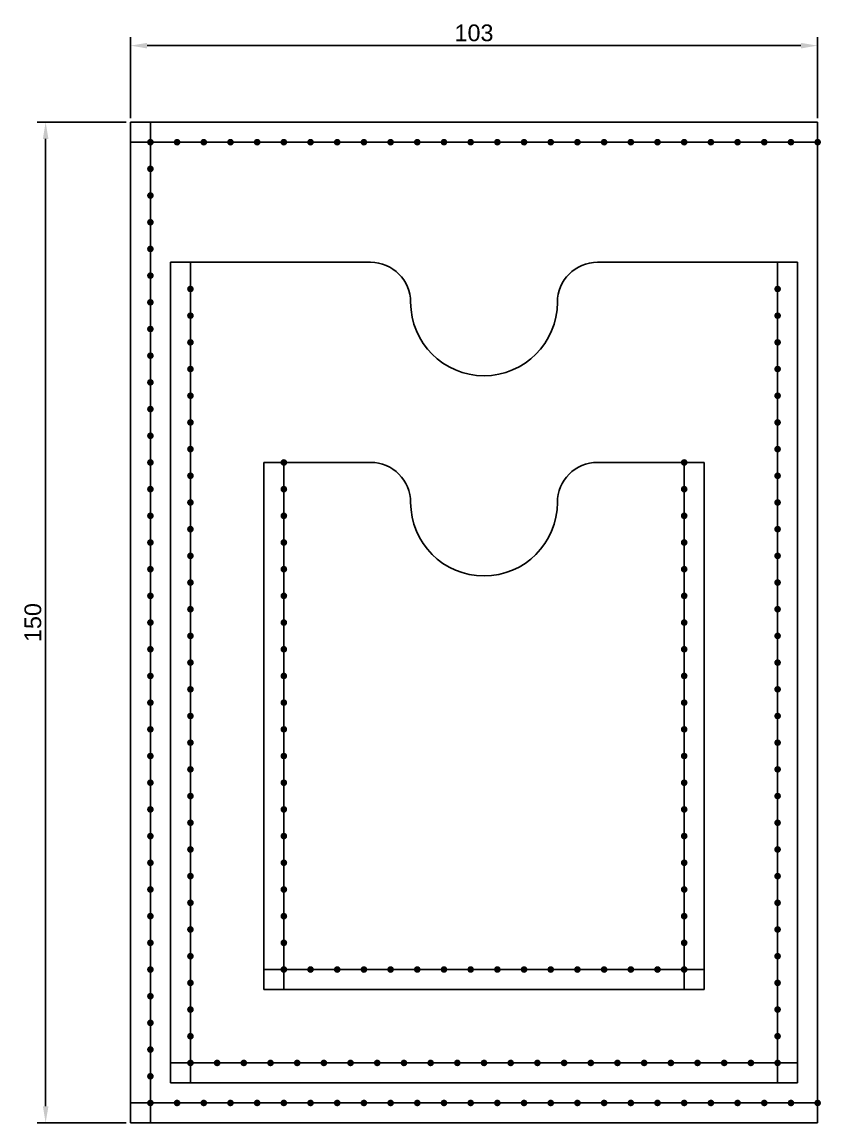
# Model space of a CAD drawing. Header units: millimetres. Extents: x 1335 to 6986, y 304 to 1543.
# Drawn here: x 1372 to 1491.8, y 789 to 954 of the extents above; entities that cross this region are included whole.
import ezdxf

# ---------------------------------------------------------------- set-up
doc = ezdxf.new("R2010")
doc.units = ezdxf.units.MM
doc.styles.get("Standard").update_dxf_attribs({"font": 'arial.ttf'})
doc.dimstyles.new('ISO-25', dxfattribs={"dimtxt": 2.5, "dimasz": 2.5, "dimexe": 1.25, "dimexo": 0.625, "dimtad": 1, "dimtxsty": 'Standard', "dimcen": 2.5, "dimadec": 0, "dimazin": 0, "dimtfac": 1, "dimtmove": 0, "dimatfit": 3, "dimfxl": 1, "dimarcsym": 0})

# ---------------------------------------------------------------- blocks, each defined once
blk = doc.blocks.new('*D32')
at = {"color": 0, "lineweight": -2, "transparency": 16777216}
for p, q in [((1387.65, 939.04), (1374.32, 939.04)), ((1375.57, 791.54), (1375.57, 936.54)), ((1387.65, 789.04), (1374.32, 789.04))]:
    blk.add_line(p, q, dxfattribs=at)
at = {"color": 0, "transparency": 16777216}
for points in [[(1375.16, 936.54), (1375.99, 936.54), (1375.57, 939.04)], [(1375.16, 791.54), (1375.99, 791.54), (1375.57, 789.04)]]:
    blk.add_solid(points, dxfattribs=at)
at = {"layer": 'Defpoints', "color": 0, "transparency": 16777216}
for p in [(1375.57, 939.04), (1388.27, 939.04), (1388.27, 789.04)]:
    blk.add_point(p, dxfattribs=at)
at = {"color": 0, "transparency": 16777216, "insert": (1373.67, 864.04), "char_height": 2.5, "attachment_point": 5, "rotation": 90}
blk.add_mtext('150', dxfattribs=at)
blk = doc.blocks.new('*D33')
at = {"color": 0, "lineweight": -2, "transparency": 16777216}
for p, q in [((1388.27, 939.66), (1388.27, 951.76)), ((1390.77, 950.51), (1488.77, 950.51)), ((1491.27, 939.66), (1491.27, 951.76))]:
    blk.add_line(p, q, dxfattribs=at)
at = {"color": 0, "transparency": 16777216}
for points in [[(1390.77, 950.92), (1390.77, 950.09), (1388.27, 950.51)], [(1488.77, 950.92), (1488.77, 950.09), (1491.27, 950.51)]]:
    blk.add_solid(points, dxfattribs=at)
at = {"layer": 'Defpoints', "color": 0, "transparency": 16777216}
for p in [(1491.27, 950.51), (1388.27, 939.04), (1491.27, 939.04)]:
    blk.add_point(p, dxfattribs=at)
at = {"color": 0, "transparency": 16777216, "insert": (1439.77, 952.41), "char_height": 2.5, "attachment_point": 5}
blk.add_mtext('103', dxfattribs=at)

msp = doc.modelspace()

# ---------------------------------------------------------------- hatches: boundary and pattern name
h = msp.add_hatch(color=256)
h.dxf.hatch_style = 1
h.paths.add_polyline_path([(1391.771, 936.037, 1), (1390.771, 936.037, 1)])
h = msp.add_hatch(color=256)
h.dxf.hatch_style = 1
h.paths.add_polyline_path([(1395.771, 936.037, 1), (1394.771, 936.037, 1)])
h = msp.add_hatch(color=256)
h.dxf.hatch_style = 1
h.paths.add_polyline_path([(1399.771, 936.037, 1), (1398.771, 936.037, 1)])
h = msp.add_hatch(color=256)
h.dxf.hatch_style = 1
h.paths.add_polyline_path([(1403.771, 936.037, 1), (1402.771, 936.037, 1)])
h = msp.add_hatch(color=256)
h.dxf.hatch_style = 1
h.paths.add_polyline_path([(1407.771, 936.037, 1), (1406.771, 936.037, 1)])
h = msp.add_hatch(color=256)
h.dxf.hatch_style = 1
h.paths.add_polyline_path([(1411.771, 936.037, 1), (1410.771, 936.037, 1)])
h = msp.add_hatch(color=256)
h.dxf.hatch_style = 1
h.paths.add_polyline_path([(1415.771, 936.037, 1), (1414.771, 936.037, 1)])
h = msp.add_hatch(color=256)
h.dxf.hatch_style = 1
h.paths.add_polyline_path([(1419.771, 936.037, 1), (1418.771, 936.037, 1)])
h = msp.add_hatch(color=256)
h.dxf.hatch_style = 1
h.paths.add_polyline_path([(1423.771, 936.037, 1), (1422.771, 936.037, 1)])
h = msp.add_hatch(color=256)
h.dxf.hatch_style = 1
h.paths.add_polyline_path([(1427.771, 936.037, 1), (1426.771, 936.037, 1)])
h = msp.add_hatch(color=256)
h.dxf.hatch_style = 1
h.paths.add_polyline_path([(1431.771, 936.037, 1), (1430.771, 936.037, 1)])
h = msp.add_hatch(color=256)
h.dxf.hatch_style = 1
h.paths.add_polyline_path([(1435.771, 936.037, 1), (1434.771, 936.037, 1)])
h = msp.add_hatch(color=256)
h.dxf.hatch_style = 1
h.paths.add_polyline_path([(1439.771, 936.037, 1), (1438.771, 936.037, 1)])
h = msp.add_hatch(color=256)
h.dxf.hatch_style = 1
h.paths.add_polyline_path([(1443.771, 936.037, 1), (1442.771, 936.037, 1)])
h = msp.add_hatch(color=256)
h.dxf.hatch_style = 1
h.paths.add_polyline_path([(1447.771, 936.037, 1), (1446.771, 936.037, 1)])
h = msp.add_hatch(color=256)
h.dxf.hatch_style = 1
h.paths.add_polyline_path([(1451.771, 936.037, 1), (1450.771, 936.037, 1)])
h = msp.add_hatch(color=256)
h.dxf.hatch_style = 1
h.paths.add_polyline_path([(1455.771, 936.037, 1), (1454.771, 936.037, 1)])
h = msp.add_hatch(color=256)
h.dxf.hatch_style = 1
h.paths.add_polyline_path([(1459.771, 936.037, 1), (1458.771, 936.037, 1)])
h = msp.add_hatch(color=256)
h.dxf.hatch_style = 1
h.paths.add_polyline_path([(1463.771, 936.037, 1), (1462.771, 936.037, 1)])
h = msp.add_hatch(color=256)
h.dxf.hatch_style = 1
h.paths.add_polyline_path([(1467.771, 936.037, 1), (1466.771, 936.037, 1)])
h = msp.add_hatch(color=256)
h.dxf.hatch_style = 1
h.paths.add_polyline_path([(1471.771, 936.037, 1), (1470.771, 936.037, 1)])
h = msp.add_hatch(color=256)
h.dxf.hatch_style = 1
h.paths.add_polyline_path([(1475.771, 936.037, 1), (1474.771, 936.037, 1)])
h = msp.add_hatch(color=256)
h.dxf.hatch_style = 1
h.paths.add_polyline_path([(1479.771, 936.037, 1), (1478.771, 936.037, 1)])
h = msp.add_hatch(color=256)
h.dxf.hatch_style = 1
h.paths.add_polyline_path([(1483.771, 936.037, 1), (1482.771, 936.037, 1)])
h = msp.add_hatch(color=256)
h.dxf.hatch_style = 1
h.paths.add_polyline_path([(1487.771, 936.037, 1), (1486.771, 936.037, 1)])
h = msp.add_hatch(color=256)
h.dxf.hatch_style = 1
h.paths.add_polyline_path([(1491.771, 936.037, 1), (1490.771, 936.037, 1)])
h = msp.add_hatch(color=256)
h.dxf.hatch_style = 1
h.paths.add_polyline_path([(1391.771, 932.037, 1), (1390.771, 932.037, 1)])
h = msp.add_hatch(color=256)
h.dxf.hatch_style = 1
h.paths.add_polyline_path([(1391.771, 928.037, 1), (1390.771, 928.037, 1)])
h = msp.add_hatch(color=256)
h.dxf.hatch_style = 1
h.paths.add_polyline_path([(1391.771, 924.037, 1), (1390.771, 924.037, 1)])
h = msp.add_hatch(color=256)
h.dxf.hatch_style = 1
h.paths.add_polyline_path([(1391.771, 920.037, 1), (1390.771, 920.037, 1)])
h = msp.add_hatch(color=256)
h.dxf.hatch_style = 1
h.paths.add_polyline_path([(1391.771, 916.037, 1), (1390.771, 916.037, 1)])
h = msp.add_hatch(color=256)
h.dxf.hatch_style = 1
h.paths.add_polyline_path([(1397.771, 914.037, 1), (1396.771, 914.037, 1)])
h = msp.add_hatch(color=256)
h.dxf.hatch_style = 1
h.paths.add_polyline_path([(1485.771, 914.037, 1), (1484.771, 914.037, 1)])
h = msp.add_hatch(color=256)
h.dxf.hatch_style = 1
h.paths.add_polyline_path([(1391.771, 912.037, 1), (1390.771, 912.037, 1)])
h = msp.add_hatch(color=256)
h.dxf.hatch_style = 1
h.paths.add_polyline_path([(1397.771, 910.037, 1), (1396.771, 910.037, 1)])
h = msp.add_hatch(color=256)
h.dxf.hatch_style = 1
h.paths.add_polyline_path([(1485.771, 910.037, 1), (1484.771, 910.037, 1)])
h = msp.add_hatch(color=256)
h.dxf.hatch_style = 1
h.paths.add_polyline_path([(1391.771, 908.037, 1), (1390.771, 908.037, 1)])
h = msp.add_hatch(color=256)
h.dxf.hatch_style = 1
h.paths.add_polyline_path([(1397.771, 906.037, 1), (1396.771, 906.037, 1)])
h = msp.add_hatch(color=256)
h.dxf.hatch_style = 1
h.paths.add_polyline_path([(1485.771, 906.037, 1), (1484.771, 906.037, 1)])
h = msp.add_hatch(color=256)
h.dxf.hatch_style = 1
h.paths.add_polyline_path([(1391.771, 904.037, 1), (1390.771, 904.037, 1)])
h = msp.add_hatch(color=256)
h.dxf.hatch_style = 1
h.paths.add_polyline_path([(1397.771, 902.037, 1), (1396.771, 902.037, 1)])
h = msp.add_hatch(color=256)
h.dxf.hatch_style = 1
h.paths.add_polyline_path([(1485.771, 902.037, 1), (1484.771, 902.037, 1)])
h = msp.add_hatch(color=256)
h.dxf.hatch_style = 1
h.paths.add_polyline_path([(1391.771, 900.037, 1), (1390.771, 900.037, 1)])
h = msp.add_hatch(color=256)
h.dxf.hatch_style = 1
h.paths.add_polyline_path([(1397.771, 898.037, 1), (1396.771, 898.037, 1)])
h = msp.add_hatch(color=256)
h.dxf.hatch_style = 1
h.paths.add_polyline_path([(1485.771, 898.037, 1), (1484.771, 898.037, 1)])
h = msp.add_hatch(color=256)
h.dxf.hatch_style = 1
h.paths.add_polyline_path([(1391.771, 896.037, 1), (1390.771, 896.037, 1)])
h = msp.add_hatch(color=256)
h.dxf.hatch_style = 1
h.paths.add_polyline_path([(1397.771, 894.037, 1), (1396.771, 894.037, 1)])
h = msp.add_hatch(color=256)
h.dxf.hatch_style = 1
h.paths.add_polyline_path([(1485.771, 894.037, 1), (1484.771, 894.037, 1)])
h = msp.add_hatch(color=256)
h.dxf.hatch_style = 1
h.paths.add_polyline_path([(1391.771, 892.037, 1), (1390.771, 892.037, 1)])
h = msp.add_hatch(color=256)
h.dxf.hatch_style = 1
h.paths.add_polyline_path([(1397.771, 890.037, 1), (1396.771, 890.037, 1)])
h = msp.add_hatch(color=256)
h.dxf.hatch_style = 1
h.paths.add_polyline_path([(1485.771, 890.037, 1), (1484.771, 890.037, 1)])
h = msp.add_hatch(color=256)
h.dxf.hatch_style = 1
h.paths.add_polyline_path([(1391.771, 888.037, 1), (1390.771, 888.037, 1)])
h = msp.add_hatch(color=256)
h.dxf.hatch_style = 1
h.paths.add_polyline_path([(1411.771, 888.037, 1), (1410.771, 888.037, 1)])
h = msp.add_hatch(color=256)
h.dxf.hatch_style = 1
h.paths.add_polyline_path([(1471.771, 888.037, 1), (1470.771, 888.037, 1)])
h = msp.add_hatch(color=256)
h.dxf.hatch_style = 1
h.paths.add_polyline_path([(1397.771, 886.037, 1), (1396.771, 886.037, 1)])
h = msp.add_hatch(color=256)
h.dxf.hatch_style = 1
h.paths.add_polyline_path([(1485.771, 886.037, 1), (1484.771, 886.037, 1)])
h = msp.add_hatch(color=256)
h.dxf.hatch_style = 1
h.paths.add_polyline_path([(1391.771, 884.037, 1), (1390.771, 884.037, 1)])
h = msp.add_hatch(color=256)
h.dxf.hatch_style = 1
h.paths.add_polyline_path([(1411.771, 884.037, 1), (1410.771, 884.037, 1)])
h = msp.add_hatch(color=256)
h.dxf.hatch_style = 1
h.paths.add_polyline_path([(1471.771, 884.037, 1), (1470.771, 884.037, 1)])
h = msp.add_hatch(color=256)
h.dxf.hatch_style = 1
h.paths.add_polyline_path([(1397.771, 882.037, 1), (1396.771, 882.037, 1)])
h = msp.add_hatch(color=256)
h.dxf.hatch_style = 1
h.paths.add_polyline_path([(1485.771, 882.037, 1), (1484.771, 882.037, 1)])
h = msp.add_hatch(color=256)
h.dxf.hatch_style = 1
h.paths.add_polyline_path([(1391.771, 880.037, 1), (1390.771, 880.037, 1)])
h = msp.add_hatch(color=256)
h.dxf.hatch_style = 1
h.paths.add_polyline_path([(1411.771, 880.037, 1), (1410.771, 880.037, 1)])
h = msp.add_hatch(color=256)
h.dxf.hatch_style = 1
h.paths.add_polyline_path([(1471.771, 880.037, 1), (1470.771, 880.037, 1)])
h = msp.add_hatch(color=256)
h.dxf.hatch_style = 1
h.paths.add_polyline_path([(1397.771, 878.037, 1), (1396.771, 878.037, 1)])
h = msp.add_hatch(color=256)
h.dxf.hatch_style = 1
h.paths.add_polyline_path([(1485.771, 878.037, 1), (1484.771, 878.037, 1)])
h = msp.add_hatch(color=256)
h.dxf.hatch_style = 1
h.paths.add_polyline_path([(1391.771, 876.037, 1), (1390.771, 876.037, 1)])
h = msp.add_hatch(color=256)
h.dxf.hatch_style = 1
h.paths.add_polyline_path([(1411.771, 876.037, 1), (1410.771, 876.037, 1)])
h = msp.add_hatch(color=256)
h.dxf.hatch_style = 1
h.paths.add_polyline_path([(1471.771, 876.037, 1), (1470.771, 876.037, 1)])
h = msp.add_hatch(color=256)
h.dxf.hatch_style = 1
h.paths.add_polyline_path([(1397.771, 874.037, 1), (1396.771, 874.037, 1)])
h = msp.add_hatch(color=256)
h.dxf.hatch_style = 1
h.paths.add_polyline_path([(1485.771, 874.037, 1), (1484.771, 874.037, 1)])
h = msp.add_hatch(color=256)
h.dxf.hatch_style = 1
h.paths.add_polyline_path([(1391.771, 872.037, 1), (1390.771, 872.037, 1)])
h = msp.add_hatch(color=256)
h.dxf.hatch_style = 1
h.paths.add_polyline_path([(1411.771, 872.037, 1), (1410.771, 872.037, 1)])
h = msp.add_hatch(color=256)
h.dxf.hatch_style = 1
h.paths.add_polyline_path([(1471.771, 872.037, 1), (1470.771, 872.037, 1)])
h = msp.add_hatch(color=256)
h.dxf.hatch_style = 1
h.paths.add_polyline_path([(1397.771, 870.037, 1), (1396.771, 870.037, 1)])
h = msp.add_hatch(color=256)
h.dxf.hatch_style = 1
h.paths.add_polyline_path([(1485.771, 870.037, 1), (1484.771, 870.037, 1)])
h = msp.add_hatch(color=256)
h.dxf.hatch_style = 1
h.paths.add_polyline_path([(1391.771, 868.037, 1), (1390.771, 868.037, 1)])
h = msp.add_hatch(color=256)
h.dxf.hatch_style = 1
h.paths.add_polyline_path([(1411.771, 868.037, 1), (1410.771, 868.037, 1)])
h = msp.add_hatch(color=256)
h.dxf.hatch_style = 1
h.paths.add_polyline_path([(1471.771, 868.037, 1), (1470.771, 868.037, 1)])
h = msp.add_hatch(color=256)
h.dxf.hatch_style = 1
h.paths.add_polyline_path([(1397.771, 866.037, 1), (1396.771, 866.037, 1)])
h = msp.add_hatch(color=256)
h.dxf.hatch_style = 1
h.paths.add_polyline_path([(1485.771, 866.037, 1), (1484.771, 866.037, 1)])
h = msp.add_hatch(color=256)
h.dxf.hatch_style = 1
h.paths.add_polyline_path([(1391.771, 864.037, 1), (1390.771, 864.037, 1)])
h = msp.add_hatch(color=256)
h.dxf.hatch_style = 1
h.paths.add_polyline_path([(1411.771, 864.037, 1), (1410.771, 864.037, 1)])
h = msp.add_hatch(color=256)
h.dxf.hatch_style = 1
h.paths.add_polyline_path([(1471.771, 864.037, 1), (1470.771, 864.037, 1)])
h = msp.add_hatch(color=256)
h.dxf.hatch_style = 1
h.paths.add_polyline_path([(1397.771, 862.037, 1), (1396.771, 862.037, 1)])
h = msp.add_hatch(color=256)
h.dxf.hatch_style = 1
h.paths.add_polyline_path([(1485.771, 862.037, 1), (1484.771, 862.037, 1)])
h = msp.add_hatch(color=256)
h.dxf.hatch_style = 1
h.paths.add_polyline_path([(1391.771, 860.037, 1), (1390.771, 860.037, 1)])
h = msp.add_hatch(color=256)
h.dxf.hatch_style = 1
h.paths.add_polyline_path([(1411.771, 860.037, 1), (1410.771, 860.037, 1)])
h = msp.add_hatch(color=256)
h.dxf.hatch_style = 1
h.paths.add_polyline_path([(1471.771, 860.037, 1), (1470.771, 860.037, 1)])
h = msp.add_hatch(color=256)
h.dxf.hatch_style = 1
h.paths.add_polyline_path([(1397.771, 858.037, 1), (1396.771, 858.037, 1)])
h = msp.add_hatch(color=256)
h.dxf.hatch_style = 1
h.paths.add_polyline_path([(1485.771, 858.037, 1), (1484.771, 858.037, 1)])
h = msp.add_hatch(color=256)
h.dxf.hatch_style = 1
h.paths.add_polyline_path([(1391.771, 856.037, 1), (1390.771, 856.037, 1)])
h = msp.add_hatch(color=256)
h.dxf.hatch_style = 1
h.paths.add_polyline_path([(1411.771, 856.037, 1), (1410.771, 856.037, 1)])
h = msp.add_hatch(color=256)
h.dxf.hatch_style = 1
h.paths.add_polyline_path([(1471.771, 856.037, 1), (1470.771, 856.037, 1)])
h = msp.add_hatch(color=256)
h.dxf.hatch_style = 1
h.paths.add_polyline_path([(1397.771, 854.037, 1), (1396.771, 854.037, 1)])
h = msp.add_hatch(color=256)
h.dxf.hatch_style = 1
h.paths.add_polyline_path([(1485.771, 854.037, 1), (1484.771, 854.037, 1)])
h = msp.add_hatch(color=256)
h.dxf.hatch_style = 1
h.paths.add_polyline_path([(1391.771, 852.037, 1), (1390.771, 852.037, 1)])
h = msp.add_hatch(color=256)
h.dxf.hatch_style = 1
h.paths.add_polyline_path([(1411.771, 852.037, 1), (1410.771, 852.037, 1)])
h = msp.add_hatch(color=256)
h.dxf.hatch_style = 1
h.paths.add_polyline_path([(1471.771, 852.037, 1), (1470.771, 852.037, 1)])
h = msp.add_hatch(color=256)
h.dxf.hatch_style = 1
h.paths.add_polyline_path([(1397.771, 850.037, 1), (1396.771, 850.037, 1)])
h = msp.add_hatch(color=256)
h.dxf.hatch_style = 1
h.paths.add_polyline_path([(1485.771, 850.037, 1), (1484.771, 850.037, 1)])
h = msp.add_hatch(color=256)
h.dxf.hatch_style = 1
h.paths.add_polyline_path([(1391.771, 848.037, 1), (1390.771, 848.037, 1)])
h = msp.add_hatch(color=256)
h.dxf.hatch_style = 1
h.paths.add_polyline_path([(1411.771, 848.037, 1), (1410.771, 848.037, 1)])
h = msp.add_hatch(color=256)
h.dxf.hatch_style = 1
h.paths.add_polyline_path([(1471.771, 848.037, 1), (1470.771, 848.037, 1)])
h = msp.add_hatch(color=256)
h.dxf.hatch_style = 1
h.paths.add_polyline_path([(1397.771, 846.037, 1), (1396.771, 846.037, 1)])
h = msp.add_hatch(color=256)
h.dxf.hatch_style = 1
h.paths.add_polyline_path([(1485.771, 846.037, 1), (1484.771, 846.037, 1)])
h = msp.add_hatch(color=256)
h.dxf.hatch_style = 1
h.paths.add_polyline_path([(1391.771, 844.037, 1), (1390.771, 844.037, 1)])
h = msp.add_hatch(color=256)
h.dxf.hatch_style = 1
h.paths.add_polyline_path([(1411.771, 844.037, 1), (1410.771, 844.037, 1)])
h = msp.add_hatch(color=256)
h.dxf.hatch_style = 1
h.paths.add_polyline_path([(1471.771, 844.037, 1), (1470.771, 844.037, 1)])
h = msp.add_hatch(color=256)
h.dxf.hatch_style = 1
h.paths.add_polyline_path([(1397.771, 842.037, 1), (1396.771, 842.037, 1)])
h = msp.add_hatch(color=256)
h.dxf.hatch_style = 1
h.paths.add_polyline_path([(1485.771, 842.037, 1), (1484.771, 842.037, 1)])
h = msp.add_hatch(color=256)
h.dxf.hatch_style = 1
h.paths.add_polyline_path([(1391.771, 840.037, 1), (1390.771, 840.037, 1)])
h = msp.add_hatch(color=256)
h.dxf.hatch_style = 1
h.paths.add_polyline_path([(1411.771, 840.037, 1), (1410.771, 840.037, 1)])
h = msp.add_hatch(color=256)
h.dxf.hatch_style = 1
h.paths.add_polyline_path([(1471.771, 840.037, 1), (1470.771, 840.037, 1)])
h = msp.add_hatch(color=256)
h.dxf.hatch_style = 1
h.paths.add_polyline_path([(1397.771, 838.037, 1), (1396.771, 838.037, 1)])
h = msp.add_hatch(color=256)
h.dxf.hatch_style = 1
h.paths.add_polyline_path([(1485.771, 838.037, 1), (1484.771, 838.037, 1)])
h = msp.add_hatch(color=256)
h.dxf.hatch_style = 1
h.paths.add_polyline_path([(1391.771, 836.037, 1), (1390.771, 836.037, 1)])
h = msp.add_hatch(color=256)
h.dxf.hatch_style = 1
h.paths.add_polyline_path([(1411.771, 836.037, 1), (1410.771, 836.037, 1)])
h = msp.add_hatch(color=256)
h.dxf.hatch_style = 1
h.paths.add_polyline_path([(1471.771, 836.037, 1), (1470.771, 836.037, 1)])
h = msp.add_hatch(color=256)
h.dxf.hatch_style = 1
h.paths.add_polyline_path([(1397.771, 834.037, 1), (1396.771, 834.037, 1)])
h = msp.add_hatch(color=256)
h.dxf.hatch_style = 1
h.paths.add_polyline_path([(1485.771, 834.037, 1), (1484.771, 834.037, 1)])
h = msp.add_hatch(color=256)
h.dxf.hatch_style = 1
h.paths.add_polyline_path([(1391.771, 832.037, 1), (1390.771, 832.037, 1)])
h = msp.add_hatch(color=256)
h.dxf.hatch_style = 1
h.paths.add_polyline_path([(1411.771, 832.037, 1), (1410.771, 832.037, 1)])
h = msp.add_hatch(color=256)
h.dxf.hatch_style = 1
h.paths.add_polyline_path([(1471.771, 832.037, 1), (1470.771, 832.037, 1)])
h = msp.add_hatch(color=256)
h.dxf.hatch_style = 1
h.paths.add_polyline_path([(1397.771, 830.037, 1), (1396.771, 830.037, 1)])
h = msp.add_hatch(color=256)
h.dxf.hatch_style = 1
h.paths.add_polyline_path([(1485.771, 830.037, 1), (1484.771, 830.037, 1)])
h = msp.add_hatch(color=256)
h.dxf.hatch_style = 1
h.paths.add_polyline_path([(1391.771, 828.037, 1), (1390.771, 828.037, 1)])
h = msp.add_hatch(color=256)
h.dxf.hatch_style = 1
h.paths.add_polyline_path([(1411.771, 828.037, 1), (1410.771, 828.037, 1)])
h = msp.add_hatch(color=256)
h.dxf.hatch_style = 1
h.paths.add_polyline_path([(1471.771, 828.037, 1), (1470.771, 828.037, 1)])
h = msp.add_hatch(color=256)
h.dxf.hatch_style = 1
h.paths.add_polyline_path([(1397.771, 826.037, 1), (1396.771, 826.037, 1)])
h = msp.add_hatch(color=256)
h.dxf.hatch_style = 1
h.paths.add_polyline_path([(1485.771, 826.037, 1), (1484.771, 826.037, 1)])
h = msp.add_hatch(color=256)
h.dxf.hatch_style = 1
h.paths.add_polyline_path([(1391.771, 824.037, 1), (1390.771, 824.037, 1)])
h = msp.add_hatch(color=256)
h.dxf.hatch_style = 1
h.paths.add_polyline_path([(1411.771, 824.037, 1), (1410.771, 824.037, 1)])
h = msp.add_hatch(color=256)
h.dxf.hatch_style = 1
h.paths.add_polyline_path([(1471.771, 824.037, 1), (1470.771, 824.037, 1)])
h = msp.add_hatch(color=256)
h.dxf.hatch_style = 1
h.paths.add_polyline_path([(1397.771, 822.037, 1), (1396.771, 822.037, 1)])
h = msp.add_hatch(color=256)
h.dxf.hatch_style = 1
h.paths.add_polyline_path([(1485.771, 822.037, 1), (1484.771, 822.037, 1)])
h = msp.add_hatch(color=256)
h.dxf.hatch_style = 1
h.paths.add_polyline_path([(1391.771, 820.037, 1), (1390.771, 820.037, 1)])
h = msp.add_hatch(color=256)
h.dxf.hatch_style = 1
h.paths.add_polyline_path([(1411.771, 820.037, 1), (1410.771, 820.037, 1)])
h = msp.add_hatch(color=256)
h.dxf.hatch_style = 1
h.paths.add_polyline_path([(1471.771, 820.037, 1), (1470.771, 820.037, 1)])
h = msp.add_hatch(color=256)
h.dxf.hatch_style = 1
h.paths.add_polyline_path([(1397.771, 818.037, 1), (1396.771, 818.037, 1)])
h = msp.add_hatch(color=256)
h.dxf.hatch_style = 1
h.paths.add_polyline_path([(1485.771, 818.037, 1), (1484.771, 818.037, 1)])
h = msp.add_hatch(color=256)
h.dxf.hatch_style = 1
h.paths.add_polyline_path([(1391.771, 816.037, 1), (1390.771, 816.037, 1)])
h = msp.add_hatch(color=256)
h.dxf.hatch_style = 1
h.paths.add_polyline_path([(1411.771, 816.037, 1), (1410.771, 816.037, 1)])
h = msp.add_hatch(color=256)
h.dxf.hatch_style = 1
h.paths.add_polyline_path([(1471.771, 816.037, 1), (1470.771, 816.037, 1)])
h = msp.add_hatch(color=256)
h.dxf.hatch_style = 1
h.paths.add_polyline_path([(1397.771, 814.037, 1), (1396.771, 814.037, 1)])
h = msp.add_hatch(color=256)
h.dxf.hatch_style = 1
h.paths.add_polyline_path([(1485.771, 814.037, 1), (1484.771, 814.037, 1)])
h = msp.add_hatch(color=256)
h.dxf.hatch_style = 1
h.paths.add_polyline_path([(1391.771, 812.037, 1), (1390.771, 812.037, 1)])
h = msp.add_hatch(color=256)
h.dxf.hatch_style = 1
h.paths.add_polyline_path([(1411.771, 812.037, 1), (1410.771, 812.037, 1)])
h = msp.add_hatch(color=256)
h.dxf.hatch_style = 1
h.paths.add_polyline_path([(1415.771, 812.037, 1), (1414.771, 812.037, 1)])
h = msp.add_hatch(color=256)
h.dxf.hatch_style = 1
h.paths.add_polyline_path([(1419.771, 812.037, 1), (1418.771, 812.037, 1)])
h = msp.add_hatch(color=256)
h.dxf.hatch_style = 1
h.paths.add_polyline_path([(1423.771, 812.037, 1), (1422.771, 812.037, 1)])
h = msp.add_hatch(color=256)
h.dxf.hatch_style = 1
h.paths.add_polyline_path([(1427.771, 812.037, 1), (1426.771, 812.037, 1)])
h = msp.add_hatch(color=256)
h.dxf.hatch_style = 1
h.paths.add_polyline_path([(1431.771, 812.037, 1), (1430.771, 812.037, 1)])
h = msp.add_hatch(color=256)
h.dxf.hatch_style = 1
h.paths.add_polyline_path([(1435.771, 812.037, 1), (1434.771, 812.037, 1)])
h = msp.add_hatch(color=256)
h.dxf.hatch_style = 1
h.paths.add_polyline_path([(1439.771, 812.037, 1), (1438.771, 812.037, 1)])
h = msp.add_hatch(color=256)
h.dxf.hatch_style = 1
h.paths.add_polyline_path([(1443.771, 812.037, 1), (1442.771, 812.037, 1)])
h = msp.add_hatch(color=256)
h.dxf.hatch_style = 1
h.paths.add_polyline_path([(1447.771, 812.037, 1), (1446.771, 812.037, 1)])
h = msp.add_hatch(color=256)
h.dxf.hatch_style = 1
h.paths.add_polyline_path([(1451.771, 812.037, 1), (1450.771, 812.037, 1)])
h = msp.add_hatch(color=256)
h.dxf.hatch_style = 1
h.paths.add_polyline_path([(1455.771, 812.037, 1), (1454.771, 812.037, 1)])
h = msp.add_hatch(color=256)
h.dxf.hatch_style = 1
h.paths.add_polyline_path([(1459.771, 812.037, 1), (1458.771, 812.037, 1)])
h = msp.add_hatch(color=256)
h.dxf.hatch_style = 1
h.paths.add_polyline_path([(1463.771, 812.037, 1), (1462.771, 812.037, 1)])
h = msp.add_hatch(color=256)
h.dxf.hatch_style = 1
h.paths.add_polyline_path([(1467.771, 812.037, 1), (1466.771, 812.037, 1)])
h = msp.add_hatch(color=256)
h.dxf.hatch_style = 1
h.paths.add_polyline_path([(1471.771, 812.037, 1), (1470.771, 812.037, 1)])
h = msp.add_hatch(color=256)
h.dxf.hatch_style = 1
h.paths.add_polyline_path([(1471.771, 812.037, 1), (1470.771, 812.037, 1)])
h = msp.add_hatch(color=256)
h.dxf.hatch_style = 1
h.paths.add_polyline_path([(1397.771, 810.037, 1), (1396.771, 810.037, 1)])
h = msp.add_hatch(color=256)
h.dxf.hatch_style = 1
h.paths.add_polyline_path([(1485.771, 810.037, 1), (1484.771, 810.037, 1)])
h = msp.add_hatch(color=256)
h.dxf.hatch_style = 1
h.paths.add_polyline_path([(1391.771, 808.037, 1), (1390.771, 808.037, 1)])
h = msp.add_hatch(color=256)
h.dxf.hatch_style = 1
h.paths.add_polyline_path([(1397.771, 806.037, 1), (1396.771, 806.037, 1)])
h = msp.add_hatch(color=256)
h.dxf.hatch_style = 1
h.paths.add_polyline_path([(1485.771, 806.037, 1), (1484.771, 806.037, 1)])
h = msp.add_hatch(color=256)
h.dxf.hatch_style = 1
h.paths.add_polyline_path([(1391.771, 804.037, 1), (1390.771, 804.037, 1)])
h = msp.add_hatch(color=256)
h.dxf.hatch_style = 1
h.paths.add_polyline_path([(1397.771, 802.037, 1), (1396.771, 802.037, 1)])
h = msp.add_hatch(color=256)
h.dxf.hatch_style = 1
h.paths.add_polyline_path([(1485.771, 802.037, 1), (1484.771, 802.037, 1)])
h = msp.add_hatch(color=256)
h.dxf.hatch_style = 1
h.paths.add_polyline_path([(1391.771, 800.037, 1), (1390.771, 800.037, 1)])
h = msp.add_hatch(color=256)
h.dxf.hatch_style = 1
h.paths.add_polyline_path([(1397.771, 798.037, 1), (1396.771, 798.037, 1)])
h = msp.add_hatch(color=256)
h.dxf.hatch_style = 1
h.paths.add_polyline_path([(1401.771, 798.037, 1), (1400.771, 798.037, 1)])
h = msp.add_hatch(color=256)
h.dxf.hatch_style = 1
h.paths.add_polyline_path([(1405.771, 798.037, 1), (1404.771, 798.037, 1)])
h = msp.add_hatch(color=256)
h.dxf.hatch_style = 1
h.paths.add_polyline_path([(1409.771, 798.037, 1), (1408.771, 798.037, 1)])
h = msp.add_hatch(color=256)
h.dxf.hatch_style = 1
h.paths.add_polyline_path([(1413.771, 798.037, 1), (1412.771, 798.037, 1)])
h = msp.add_hatch(color=256)
h.dxf.hatch_style = 1
h.paths.add_polyline_path([(1417.771, 798.037, 1), (1416.771, 798.037, 1)])
h = msp.add_hatch(color=256)
h.dxf.hatch_style = 1
h.paths.add_polyline_path([(1421.771, 798.037, 1), (1420.771, 798.037, 1)])
h = msp.add_hatch(color=256)
h.dxf.hatch_style = 1
h.paths.add_polyline_path([(1425.771, 798.037, 1), (1424.771, 798.037, 1)])
h = msp.add_hatch(color=256)
h.dxf.hatch_style = 1
h.paths.add_polyline_path([(1429.771, 798.037, 1), (1428.771, 798.037, 1)])
h = msp.add_hatch(color=256)
h.dxf.hatch_style = 1
h.paths.add_polyline_path([(1433.771, 798.037, 1), (1432.771, 798.037, 1)])
h = msp.add_hatch(color=256)
h.dxf.hatch_style = 1
h.paths.add_polyline_path([(1437.771, 798.037, 1), (1436.771, 798.037, 1)])
h = msp.add_hatch(color=256)
h.dxf.hatch_style = 1
h.paths.add_polyline_path([(1441.771, 798.037, 1), (1440.771, 798.037, 1)])
h = msp.add_hatch(color=256)
h.dxf.hatch_style = 1
h.paths.add_polyline_path([(1445.771, 798.037, 1), (1444.771, 798.037, 1)])
h = msp.add_hatch(color=256)
h.dxf.hatch_style = 1
h.paths.add_polyline_path([(1449.771, 798.037, 1), (1448.771, 798.037, 1)])
h = msp.add_hatch(color=256)
h.dxf.hatch_style = 1
h.paths.add_polyline_path([(1453.771, 798.037, 1), (1452.771, 798.037, 1)])
h = msp.add_hatch(color=256)
h.dxf.hatch_style = 1
h.paths.add_polyline_path([(1457.771, 798.037, 1), (1456.771, 798.037, 1)])
h = msp.add_hatch(color=256)
h.dxf.hatch_style = 1
h.paths.add_polyline_path([(1461.771, 798.037, 1), (1460.771, 798.037, 1)])
h = msp.add_hatch(color=256)
h.dxf.hatch_style = 1
h.paths.add_polyline_path([(1465.771, 798.037, 1), (1464.771, 798.037, 1)])
h = msp.add_hatch(color=256)
h.dxf.hatch_style = 1
h.paths.add_polyline_path([(1469.771, 798.037, 1), (1468.771, 798.037, 1)])
h = msp.add_hatch(color=256)
h.dxf.hatch_style = 1
h.paths.add_polyline_path([(1473.771, 798.037, 1), (1472.771, 798.037, 1)])
h = msp.add_hatch(color=256)
h.dxf.hatch_style = 1
h.paths.add_polyline_path([(1477.771, 798.037, 1), (1476.771, 798.037, 1)])
h = msp.add_hatch(color=256)
h.dxf.hatch_style = 1
h.paths.add_polyline_path([(1481.771, 798.037, 1), (1480.771, 798.037, 1)])
h = msp.add_hatch(color=256)
h.dxf.hatch_style = 1
h.paths.add_polyline_path([(1485.771, 798.037, 1), (1484.771, 798.037, 1)])
h = msp.add_hatch(color=256)
h.dxf.hatch_style = 1
h.paths.add_polyline_path([(1391.771, 796.037, 1), (1390.771, 796.037, 1)])
h = msp.add_hatch(color=256)
h.dxf.hatch_style = 1
h.paths.add_polyline_path([(1391.771, 792.037, 1), (1390.771, 792.037, 1)])
h = msp.add_hatch(color=256)
h.dxf.hatch_style = 1
h.paths.add_polyline_path([(1395.771, 792.037, 1), (1394.771, 792.037, 1)])
h = msp.add_hatch(color=256)
h.dxf.hatch_style = 1
h.paths.add_polyline_path([(1399.771, 792.037, 1), (1398.771, 792.037, 1)])
h = msp.add_hatch(color=256)
h.dxf.hatch_style = 1
h.paths.add_polyline_path([(1403.771, 792.037, 1), (1402.771, 792.037, 1)])
h = msp.add_hatch(color=256)
h.dxf.hatch_style = 1
h.paths.add_polyline_path([(1407.771, 792.037, 1), (1406.771, 792.037, 1)])
h = msp.add_hatch(color=256)
h.dxf.hatch_style = 1
h.paths.add_polyline_path([(1411.771, 792.037, 1), (1410.771, 792.037, 1)])
h = msp.add_hatch(color=256)
h.dxf.hatch_style = 1
h.paths.add_polyline_path([(1415.771, 792.037, 1), (1414.771, 792.037, 1)])
h = msp.add_hatch(color=256)
h.dxf.hatch_style = 1
h.paths.add_polyline_path([(1419.771, 792.037, 1), (1418.771, 792.037, 1)])
h = msp.add_hatch(color=256)
h.dxf.hatch_style = 1
h.paths.add_polyline_path([(1423.771, 792.037, 1), (1422.771, 792.037, 1)])
h = msp.add_hatch(color=256)
h.dxf.hatch_style = 1
h.paths.add_polyline_path([(1427.771, 792.037, 1), (1426.771, 792.037, 1)])
h = msp.add_hatch(color=256)
h.dxf.hatch_style = 1
h.paths.add_polyline_path([(1431.771, 792.037, 1), (1430.771, 792.037, 1)])
h = msp.add_hatch(color=256)
h.dxf.hatch_style = 1
h.paths.add_polyline_path([(1435.771, 792.037, 1), (1434.771, 792.037, 1)])
h = msp.add_hatch(color=256)
h.dxf.hatch_style = 1
h.paths.add_polyline_path([(1439.771, 792.037, 1), (1438.771, 792.037, 1)])
h = msp.add_hatch(color=256)
h.dxf.hatch_style = 1
h.paths.add_polyline_path([(1443.771, 792.037, 1), (1442.771, 792.037, 1)])
h = msp.add_hatch(color=256)
h.dxf.hatch_style = 1
h.paths.add_polyline_path([(1447.771, 792.037, 1), (1446.771, 792.037, 1)])
h = msp.add_hatch(color=256)
h.dxf.hatch_style = 1
h.paths.add_polyline_path([(1451.771, 792.037, 1), (1450.771, 792.037, 1)])
h = msp.add_hatch(color=256)
h.dxf.hatch_style = 1
h.paths.add_polyline_path([(1455.771, 792.037, 1), (1454.771, 792.037, 1)])
h = msp.add_hatch(color=256)
h.dxf.hatch_style = 1
h.paths.add_polyline_path([(1459.771, 792.037, 1), (1458.771, 792.037, 1)])
h = msp.add_hatch(color=256)
h.dxf.hatch_style = 1
h.paths.add_polyline_path([(1463.771, 792.037, 1), (1462.771, 792.037, 1)])
h = msp.add_hatch(color=256)
h.dxf.hatch_style = 1
h.paths.add_polyline_path([(1467.771, 792.037, 1), (1466.771, 792.037, 1)])
h = msp.add_hatch(color=256)
h.dxf.hatch_style = 1
h.paths.add_polyline_path([(1471.771, 792.037, 1), (1470.771, 792.037, 1)])
h = msp.add_hatch(color=256)
h.dxf.hatch_style = 1
h.paths.add_polyline_path([(1475.771, 792.037, 1), (1474.771, 792.037, 1)])
h = msp.add_hatch(color=256)
h.dxf.hatch_style = 1
h.paths.add_polyline_path([(1479.771, 792.037, 1), (1478.771, 792.037, 1)])
h = msp.add_hatch(color=256)
h.dxf.hatch_style = 1
h.paths.add_polyline_path([(1483.771, 792.037, 1), (1482.771, 792.037, 1)])
h = msp.add_hatch(color=256)
h.dxf.hatch_style = 1
h.paths.add_polyline_path([(1487.771, 792.037, 1), (1486.771, 792.037, 1)])
h = msp.add_hatch(color=256)
h.dxf.hatch_style = 1
h.paths.add_polyline_path([(1491.771, 792.037, 1), (1490.771, 792.037, 1)])

# ---------------------------------------------------------------- linework, layer by layer
for p, q in [((1388.271, 939.037), (1388.271, 789.037)), ((1491.271, 939.037), (1388.271, 939.037)), ((1388.271, 936.037), (1388.271, 939.037)), ((1388.271, 939.037), (1391.271, 939.037)), ((1391.271, 939.037), (1391.271, 789.037)), ((1491.271, 789.037), (1491.271, 939.037)), ((1491.271, 939.037), (1491.271, 936.037)), ((1491.271, 936.037), (1388.271, 936.037)), ((1394.271, 918.037), (1394.271, 795.037)), ((1394.271, 918.037), (1397.271, 918.037)), ((1394.271, 918.037), (1424.271, 918.037)), ((1397.271, 918.037), (1397.271, 795.037)), ((1488.271, 918.037), (1458.271, 918.037)), ((1485.271, 795.037), (1485.271, 918.037)), ((1488.271, 795.037), (1488.271, 918.037)), ((1408.271, 888.037), (1408.271, 809.037)), ((1408.271, 888.037), (1411.271, 888.037)), ((1408.271, 888.037), (1424.271, 888.037)), ((1411.271, 888.037), (1411.271, 809.037)), ((1474.271, 888.037), (1458.271, 888.037)), ((1471.271, 809.037), (1471.271, 888.037)), ((1474.271, 809.037), (1474.271, 888.037)), ((1408.271, 809.037), (1408.271, 812.037)), ((1408.271, 812.037), (1474.271, 812.037)), ((1474.271, 812.037), (1474.271, 809.037)), ((1408.271, 809.037), (1474.271, 809.037)), ((1408.271, 809.037), (1474.271, 809.037)), ((1411.271, 809.037), (1408.271, 809.037)), ((1474.271, 809.037), (1471.271, 809.037)), ((1394.271, 795.037), (1394.271, 798.037)), ((1394.271, 798.037), (1488.271, 798.037)), ((1488.271, 798.037), (1488.271, 795.037)), ((1394.271, 795.037), (1488.271, 795.037)), ((1397.271, 795.037), (1394.271, 795.037)), ((1394.271, 795.037), (1408.271, 795.037)), ((1394.271, 795.037), (1488.271, 795.037)), ((1488.271, 795.037), (1474.271, 795.037)), ((1488.271, 795.037), (1485.271, 795.037)), ((1388.271, 789.037), (1388.271, 792.037)), ((1388.271, 792.037), (1491.271, 792.037)), ((1388.271, 789.037), (1491.271, 789.037)), ((1391.271, 789.037), (1388.271, 789.037)), ((1391.271, 789.037), (1394.271, 789.037)), ((1491.271, 789.037), (1488.271, 789.037))]:
    msp.add_line(p, q)
for centre, radius, start, end in [((1424.271, 912.037), 6, 0, 90), ((1458.271, 912.037), 6, 90, 180), ((1441.271, 912.037), 11, 180, 0), ((1424.271, 882.037), 6, 0, 90), ((1458.271, 882.037), 6, 90, 180), ((1441.271, 882.037), 11, 180, 0), ((1441.271, 882.037), 11, 180, 0)]:
    msp.add_arc(centre, radius, start, end)

# ---------------------------------------------------------------- dimensions: what is measured, and where the dimension line sits
at = {"color": 3}
dim = msp.add_linear_dim(base=(1491.271, 950.506), p1=(1388.271, 939.037), p2=(1491.271, 939.037), dimstyle='ISO-25', dxfattribs=at)
dim.commit()
dim.dimension.update_dxf_attribs({"geometry": '*D33', "text_midpoint": (1439.771, 952.408)})
dim = msp.add_linear_dim(base=(1375.573, 939.037), p1=(1388.271, 789.037), p2=(1388.271, 939.037), angle=90, dimstyle='ISO-25', dxfattribs=at)
dim.commit()
dim.dimension.update_dxf_attribs({"geometry": '*D32', "text_midpoint": (1373.672, 864.037)})

doc.saveas('drawing.dxf')
